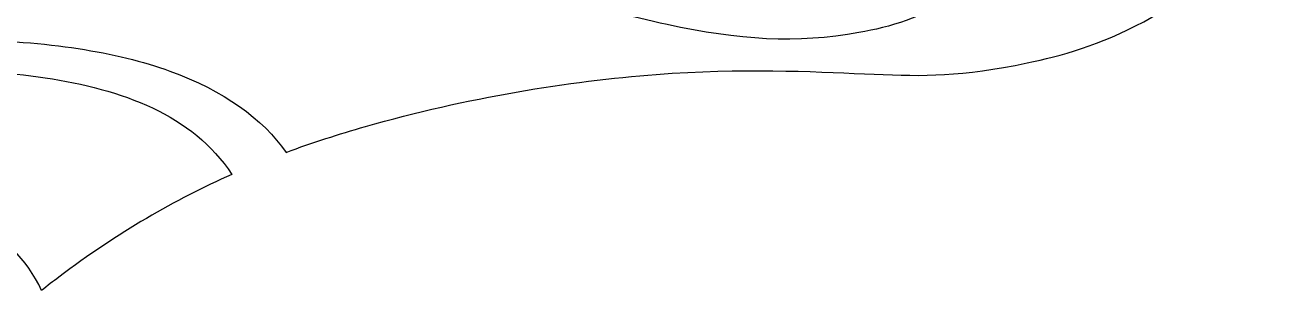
# Model space of a CAD drawing. Header units: millimetres. Extents: x -135 to 7155, y -215 to 2165.
# Drawn here: x 114.67 to 136.17, y -1.65 to 3.13 of the extents above; entities that cross this region are included whole.
import ezdxf

# ---------------------------------------------------------------- set-up
doc = ezdxf.new("R2010")
doc.units = ezdxf.units.MM
doc.header["$MEASUREMENT"] = 0
doc.layers.add('Default', color=18, linetype='Continuous')

msp = doc.modelspace()

# ---------------------------------------------------------------- linework, layer by layer
at = {"layer": 'Default', "color": 5}
for points, knots in [([(132.258, 5.281), (131.372, 3.653), (129.051, 2.736), (126.052, 2.936), (121.573, 4.347), (111.584, 5.898), (102.969, 3.824), (98.813, 1.759), (97.911, 1.255)], [858.200556, 858.200556, 858.200556, 858.200556, 870.692367, 883.184178, 895.675988, 908.167799, 920.65961, 924.304955, 924.304955, 924.304955, 924.304955]), ([(119.204, 0.925), (119.661, 1.095), (121.862, 1.799), (125.907, 2.45), (129.52, 2.263), (131.359, 2.206), (134.499, 3.069), (136.171, 4.818)], [964.760911, 964.760911, 964.760911, 964.760911, 966.528986, 973.278142, 980.027298, 986.776454, 993.525609, 993.525609, 993.525609, 993.525609]), ([(99.939, -0.063), (100.771, 0.339), (103.763, 1.633), (108.439, 2.645), (113.907, 3.036), (117.435, 2.486), (118.8, 1.506), (119.204, 0.925)], [928.077894, 928.077894, 928.077894, 928.077894, 931.299751, 939.665041, 948.030331, 956.395621, 964.760911, 964.760911, 964.760911, 964.760911]), ([(100.461, -0.438), (100.725, -0.315), (102.583, 0.517), (105.971, 1.635), (110.863, 2.362), (115.126, 2.446), (117.581, 1.584), (118.262, 0.542)], [302.423908, 302.423908, 302.423908, 302.423908, 303.541619, 310.312443, 317.083267, 323.854091, 330.624913, 330.624913, 330.624913, 330.624913]), ([(118.262, 0.542), (117.283, 0.106), (116.197, -0.514), (115.066, -1.387), (114.967, -1.466)], [330.624913, 330.624913, 330.624913, 330.624913, 334.393711, 334.757536, 334.757536, 334.757536, 334.757536]), ([(114.967, -1.466), (114.434, -0.353), (112.287, 0.481), (107.643, 0.135), (103.714, -0.991), (102.025, -1.653)], [334.757536, 334.757536, 334.757536, 334.757536, 342.039247, 349.320958, 355.128622, 355.128622, 355.128622, 355.128622])]:
    msp.add_open_spline(points, degree=3, knots=knots, dxfattribs=at)

doc.saveas('drawing.dxf')
